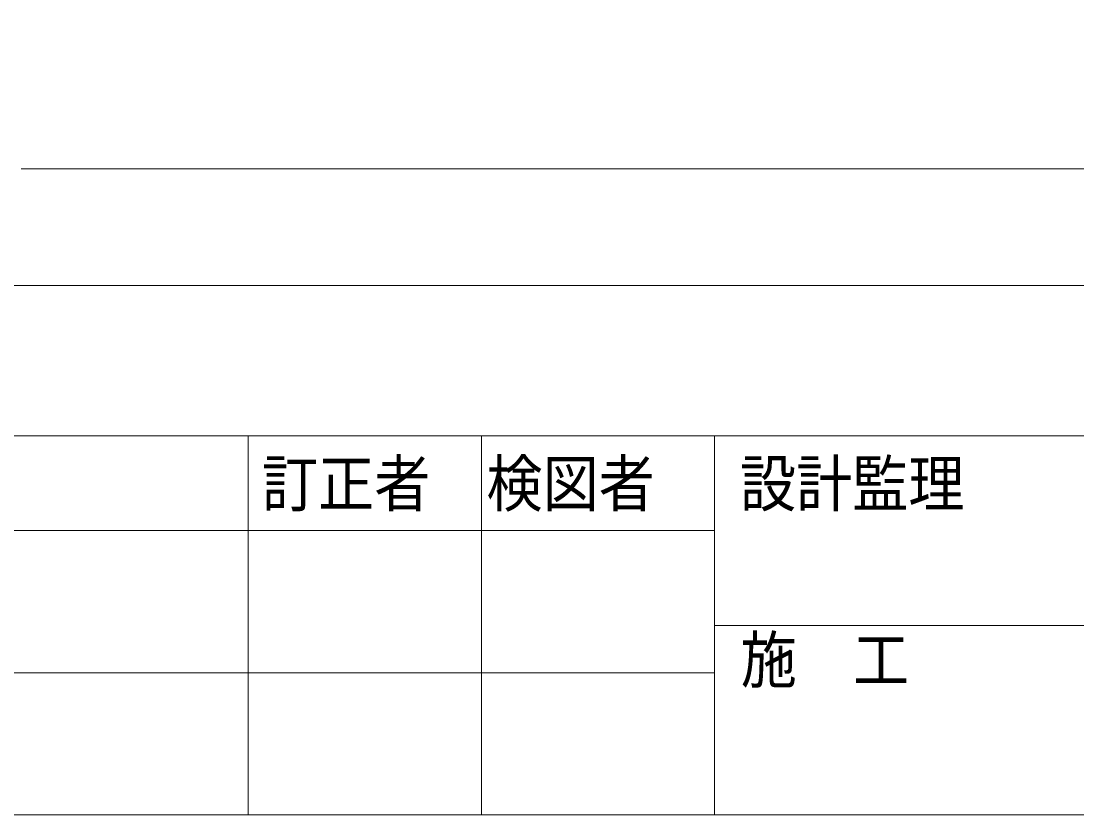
# Model space of a CAD drawing. Units: millimetres, scale not verified. Extents: x -829 to 829, y -160 to 161.
# Drawn here: x -732.53 to -696.29, y -160.5 to -133.28 of the extents above; entities that cross this region are included whole.
import ezdxf
from ezdxf.enums import TextEntityAlignment as Align

# ---------------------------------------------------------------- set-up
doc = ezdxf.new("R2010")
doc.units = ezdxf.units.MM
doc.header["$LTSCALE"] = 2
doc.linetypes.add('DOUBLE_CHAIN1', pattern=[8.8, 5, -1, 0.6, -0.6, 0.6, -1])
for name, color, linetype, lineweight in [('0-0_一般', 4, 'Continuous', 9), ('0-3_束', 4, 'Continuous', 9), ('0-4_寸法', 7, 'Continuous', 9)]:
    doc.layers.add(name, color=color, linetype=linetype, lineweight=lineweight)
doc.styles.add('ＭＳ ゴシック', font='')
doc.styles.get('ＭＳ ゴシック').set_extended_font_data('MS Gothic')

# ---------------------------------------------------------------- blocks, each defined once
blk = doc.blocks.new('グループ-154-1')
at = {"layer": '0-3_束', "linetype": 'DOUBLE_CHAIN1'}
for p, q in [((-6030.98, -1119.49), (-6234.98, -1119.49)), ((-6234.98, -1119.49), (-6234.98, -1139.49)), ((-6212.98, -1139.49), (-6212.98, -1119.49)), ((-6182.3, -1119.49), (-6182.3, -1139.49)), ((-6167.3, -1119.49), (-6167.3, -1139.49)), ((-6098.65, -1119.49), (-6098.65, -1139.49)), ((-6083.65, -1119.49), (-6083.65, -1139.49)), ((-6052.98, -1139.49), (-6052.98, -1119.49)), ((-6030.98, -1119.49), (-6030.98, -1139.49)), ((-6232.98, -1120.49), (-6232.98, -1139.49)), ((-6032.98, -1120.49), (-6032.98, -1139.49)), ((-6182.98, -1139.49), (-6234.98, -1139.49)), ((-6174.98, -1139.49), (-6182.98, -1139.49)), ((-6090.98, -1139.49), (-6174.98, -1139.49)), ((-6172.98, -1154.34), (-6172.98, -1149.49)), ((-6092.98, -1154.34), (-6092.98, -1149.49)), ((-6151.49, -1177.52), (-6158.98, -1177.26)), ((-6114.46, -1177.52), (-6151.49, -1177.52)), ((-6144.98, -1177.52), (-6144.98, -1218.09)), ((-6142.98, -1177.52), (-6142.98, -1218.09)), ((-6122.98, -1177.52), (-6122.98, -1218.09)), ((-6120.98, -1177.52), (-6120.98, -1218.09)), ((-6114.46, -1177.52), (-6106.97, -1177.26))]:
    blk.add_line(p, q, dxfattribs=at)
blk.add_lwpolyline([(-6030.98, -1139.49), (-6082.98, -1139.49), (-6090.98, -1139.49)], dxfattribs=at)
for centre, radius, start, end in [((-6231.98, -1120.49), 1, 90, 180), ((-6033.98, -1120.49), 1, 0, 90), ((-6182.98, -1149.49), 10, 0, 90), ((-6082.98, -1149.49), 10, 90, 180), ((-6209.88, -1192.61), 53.17, 16.7822, 46.0405), ((-6056.07, -1192.61), 53.17, 133.9595, 163.2178)]:
    blk.add_arc(centre, radius, start, end, dxfattribs=at)

msp = doc.modelspace()

# ---------------------------------------------------------------- linework, layer by layer
at = {"layer": '0-0_一般', "color": 7}
for p, q in [((-724.728, -147.5), (-724.728, -160.5)), ((-716.728, -147.5), (-716.728, -160.5)), ((-708.728, -147.5), (-708.728, -160.5)), ((-828.728, -150.75), (-708.728, -150.75)), ((-708.728, -154), (-638.728, -154)), ((-828.728, -155.625), (-708.728, -155.625))]:
    msp.add_line(p, q, dxfattribs=at)
at = {"layer": '0-0_一般', "color": 5}
for points in [[(-828.728, 112.5), (-428.728, 112.5), (-428.728, -147.5), (-828.728, -147.5)], [(-828.728, -147.5), (-428.728, -147.5), (-428.728, -160.5), (-828.728, -160.5)]]:
    msp.add_lwpolyline(points, close=True, dxfattribs=at)
at = {"layer": '0-4_寸法'}
for p, q in [((-732.525, -138.349), (-631.526, -138.349)), ((-622.526, -142.349), (-741.525, -142.349))]:
    msp.add_line(p, q, dxfattribs=at)

# ---------------------------------------------------------------- block references
at = {"layer": '0-3_束', "xscale": 0.1, "yscale": 0.1}
msp.add_blockref('グループ-154-1', (-128.728, -17.5), dxfattribs=at)

# ---------------------------------------------------------------- texts
at = {"layer": '0-0_一般', "color": 7, "style": 'ＭＳ ゴシック', "width": 0.9}
for s, p in [('訂正者\u3000検図者', (-724.258, -150.393)), ('設計監理', (-707.852, -150.393)), ('施\u3000工', (-707.827, -156.437))]:
    msp.add_text(s, height=1.569, dxfattribs=at).set_placement(p, align=Align.BOTTOM_LEFT)

doc.saveas('drawing.dxf')
